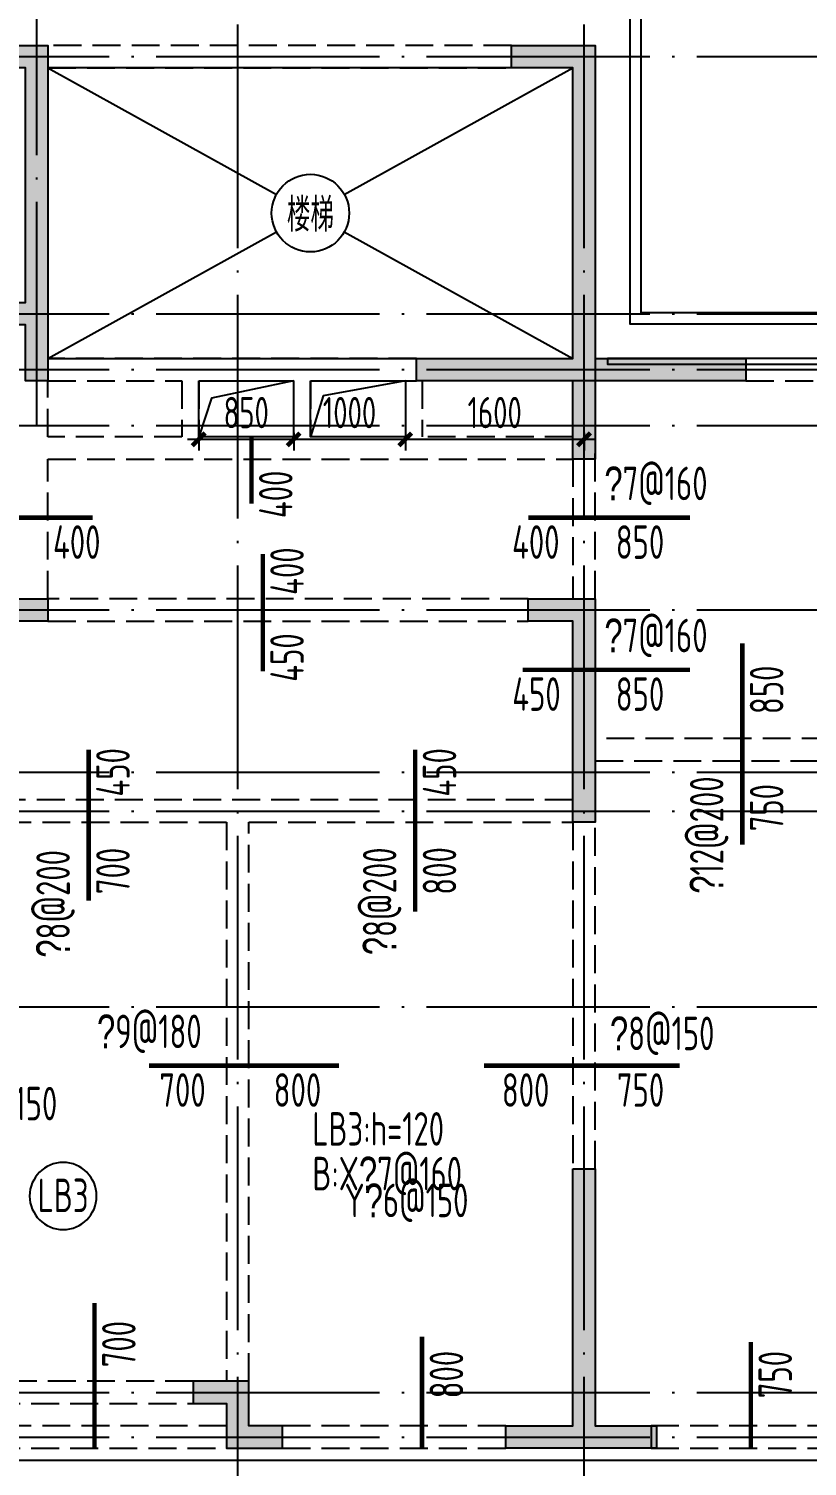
# Model space of a CAD drawing. Extents: x 154268 to 5133249, y -1832900 to 601179.
# Drawn here: x 280619 to 287590, y 517288 to 530149 of the extents above; entities that cross this region are included whole.
import ezdxf
from ezdxf.enums import TextEntityAlignment as Align

# ---------------------------------------------------------------- set-up
doc = ezdxf.new("R2010")
doc.units = 0
doc.header["$LTSCALE"] = 1000
doc.linetypes.add('DASH', pattern=[0.35, 0.25, -0.1])
doc.linetypes.add('DOTE', pattern=[2.42, 2, -0.2, 0.02, -0.2])
for name, color, linetype in [('A-ANNO-AXIS', 94, 'Continuous'), ('A-ANNO-DOTE', 15, 'DOTE'), ('a-pm-6#-wd$0$A-ROOF-建筑屋顶', 4, 'Continuous'), ('DIM', 3, 'Continuous'), ('FLOOR_NUM', 7, 'Continuous'), ('HATCH', 254, 'Continuous'), ('S-BEAM-实线', 4, 'Continuous'), ('S-FLOOR-UP-文字', 7, 'Continuous'), ('S-FLOOR-UP-标注', 3, 'Continuous'), ('S-FLOOR-UP-钢筋', 13, 'Continuous'), ('S-HOLE-洞口', 20, 'Continuous'), ('S-STAIR-实线', 7, 'Continuous'), ('S-WALL-砼墙', 60, 'Continuous')]:
    doc.layers.add(name, color=color, linetype=linetype)
doc.styles.add('TSSD_Dimension', font='tssdeng.shx', dxfattribs={"width": 0.7, "bigfont": 'Hztxt.shx'})
doc.styles.add('TSSD_Label', font='tssdeng.shx', dxfattribs={"width": 0.7, "bigfont": 'hztxt.shx'})
doc.styles.add('TSSD_Num', font='tssdeng.shx', dxfattribs={"width": 0.7, "bigfont": 'Hztxt.shx'})
doc.dimstyles.get("Standard").update_dxf_attribs({"dimtxt": 300, "dimasz": 100, "dimexe": 100, "dimexo": 250, "dimgap": 100, "dimtad": 1, "dimdec": 0, "dimzin": 0, "dimdsep": 46, "dimtxsty": 'TSSD_Dimension', "dimblk": 'ARCHTICK', "dimblk1": 'ARCHTICK', "dimblk2": 'ARCHTICK', "dimcen": 0, "dimdle": 100, "dimclrt": 7, "dimadec": 0, "dimazin": 0, "dimtfac": 1, "dimtdec": 0, "dimtix": 1, "dimtmove": 2, "dimatfit": 3, "dimfxl": 1, "dimtolj": 1, "dimtzin": 0, "dimarcsym": 0})
doc.dimstyles.new('TSSD_100_100$0', dxfattribs={"dimtxt": 280, "dimasz": 80, "dimexe": 100, "dimexo": 250, "dimgap": 100, "dimtad": 1, "dimdec": 0, "dimzin": 0, "dimdsep": 46, "dimtxsty": 'TSSD_Dimension', "dimblk": 'ARCHTICK', "dimcen": 0, "dimdle": 100, "dimclrd": 3, "dimclre": 3, "dimclrt": 7, "dimadec": 0, "dimazin": 0, "dimtfac": 1, "dimtdec": 0, "dimtix": 1, "dimtmove": 2, "dimatfit": 3, "dimldrblk": 'ARCHTICK', "dimfxl": 100, "dimtolj": 1, "dimtzin": 0, "dimarcsym": 0})

# ---------------------------------------------------------------- blocks, each defined once
blk = doc.blocks.new('T4zw1')
at = {"layer": 'A-ANNO-DOTE'}
for p, q in [((1567857, -2343687), (1567857, -2338823)), ((1569657, -2354199), (1569657, -2338823)), ((1572757, -2354199), (1572757, -2338823)), ((1554406, -2340387), (1601542, -2340387)), ((1554406, -2342687), (1596363, -2342687)), ((1554406, -2343187), (1601542, -2343187)), ((1554406, -2343687), (1601542, -2343687)), ((1554406, -2345337), (1601542, -2345337)), ((1554406, -2346787), (1601542, -2346787)), ((1554406, -2347137), (1601542, -2347137)), ((1554406, -2348887), (1601542, -2348887)), ((1554406, -2352337), (1601542, -2352337)), ((1554406, -2352737), (1601542, -2352737))]:
    blk.add_line(p, q, dxfattribs=at)
blk = doc.blocks.new('t4swdpm1')
at = {"layer": 'S-BEAM-实线', "linetype": 'DASH'}
for p, q in [((16350, 12550), (12200, 12550)), ((12200, 12350), (16350, 12350)), ((15500, 9750), (12200, 9750)), ((21900, 9750), (18450, 9750)), ((12200, 9550), (13400, 9550)), ((12200, 9050), (12200, 9550)), ((13400, 9550), (13400, 9050)), ((13550, 9550), (14400, 9550)), ((13550, 9550), (13550, 9050)), ((14400, 9550), (14400, 9050)), ((14550, 9550), (15500, 9550)), ((14550, 9550), (14550, 9050)), ((15400, 9550), (15400, 9050)), ((15550, 9550), (15550, 9050)), ((18450, 9550), (21900, 9550)), ((13400, 9050), (12200, 9050)), ((14400, 9050), (13550, 9050)), ((15400, 9050), (14550, 9050)), ((16900, 9050), (15550, 9050)), ((17100, 7600), (17100, 8950)), ((12200, 8850), (16900, 8850)), ((12200, 7600), (12200, 8850)), ((16900, 8850), (16900, 7600)), ((16500, 7600), (12200, 7600)), ((12200, 7400), (16500, 7400)), ((22700, 6350), (17100, 6350)), ((17100, 6150), (19900, 6150)), ((16900, 5800), (11800, 5800)), ((11800, 5600), (13800, 5600)), ((13800, 5600), (13800, 600)), ((14000, 5600), (16900, 5600)), ((14000, 600), (14000, 5600)), ((16900, 5600), (16900, 2500)), ((17100, 2500), (17100, 5600)), ((13500, 600), (11700, 600)), ((11700, 400), (13500, 400)), ((13800, 200), (11300, 200)), ((16300, 200), (14300, 200)), ((19600, 200), (17600, 200)), ((6800, 0), (13800, 0)), ((14300, 0), (16300, 0)), ((17600, 0), (19600, 0))]:
    blk.add_line(p, q, dxfattribs=at)
at = {"layer": 'S-WALL-砼墙'}
for points in [[(11400, 12550), (12200, 12550), (12200, 9550), (12000, 9550), (12000, 10050), (11500, 10050), (11500, 10250), (12000, 10250), (12000, 12350), (11400, 12350)], [(16350, 12350), (16350, 12550), (17100, 12550), (17100, 9750), (18450, 9750), (18450, 9550), (17100, 9550), (17100, 8850), (16900, 8850), (16900, 9550), (15500, 9550), (15500, 9750), (16900, 9750), (16900, 12350)], [(8800, 7400), (8800, 7600), (12200, 7600), (12200, 7400), (10400, 7400), (10400, 7050), (10200, 7050), (10200, 7400)], [(16500, 7400), (16500, 7600), (17100, 7600), (17100, 5600), (16900, 5600), (16900, 7400)], [(16900, 2500), (17100, 2500), (17100, 200), (17600, 200), (17600, 0), (16300, 0), (16300, 200), (16900, 200)], [(14300, 0), (14300, 200), (14000, 200), (14000, 600), (13500, 600), (13500, 400), (13800, 400), (13800, 0)]]:
    blk.add_lwpolyline(points, close=True, dxfattribs=at)
blk = doc.blocks.new('*D9563')
at = {"layer": 'Defpoints', "color": 0, "transparency": 16777216}
for p in [(12518, 1200), (12818, 1200), (12518, 500)]:
    blk.add_point(p, dxfattribs=at)
at = {"layer": 'S-FLOOR-UP-标注', "color": 3, "transparency": 16777216, "insert": (12735, 832), "char_height": 300, "attachment_point": 5, "rotation": 90, "style": 'TSSD_Dimension'}
blk.add_mtext('\\A1;700', dxfattribs=at)
blk = doc.blocks.new('_None')
blk = doc.blocks.new('*D9564')
at = {"layer": 'Defpoints', "color": 0, "transparency": 16777216}
for p in [(15450, 900), (15750, 900), (15450, 100)]:
    blk.add_point(p, dxfattribs=at)
at = {"layer": 'S-FLOOR-UP-标注', "color": 3, "transparency": 16777216, "insert": (15668, 559), "char_height": 300, "attachment_point": 5, "rotation": 90, "style": 'TSSD_Dimension'}
blk.add_mtext('\\A1;800', dxfattribs=at)
blk = doc.blocks.new('*D9565')
at = {"layer": 'Defpoints', "color": 0, "transparency": 16777216}
for p in [(18394, 850), (18694, 850), (18394, 100)]:
    blk.add_point(p, dxfattribs=at)
at = {"layer": 'S-FLOOR-UP-标注', "color": 3, "transparency": 16777216, "insert": (18612, 559), "char_height": 300, "attachment_point": 5, "rotation": 90, "style": 'TSSD_Dimension'}
blk.add_mtext('\\A1;750', dxfattribs=at)
blk = doc.blocks.new('*D9588')
at = {"layer": 'Defpoints', "color": 0, "transparency": 16777216}
for p in [(17006, 3322), (17756, 3322), (17756, 3022)]:
    blk.add_point(p, dxfattribs=at)
at = {"layer": 'S-FLOOR-UP-标注', "color": 3, "transparency": 16777216, "insert": (17406, 3105), "char_height": 300, "attachment_point": 5, "style": 'TSSD_Dimension'}
blk.add_mtext('\\A1;750', dxfattribs=at)
blk = doc.blocks.new('*D9589')
at = {"layer": 'Defpoints', "color": 0, "transparency": 16777216}
for p in [(16006, 3322), (16806, 3322), (16806, 3022)]:
    blk.add_point(p, dxfattribs=at)
at = {"layer": 'S-FLOOR-UP-标注', "color": 3, "transparency": 16777216, "insert": (16377, 3105), "char_height": 300, "attachment_point": 5, "style": 'TSSD_Dimension'}
blk.add_mtext('\\A1;800', dxfattribs=at)
blk = doc.blocks.new('*D9590')
at = {"layer": 'Defpoints', "color": 0, "transparency": 16777216}
for p in [(13006, 3322), (13706, 3322), (13006, 3022)]:
    blk.add_point(p, dxfattribs=at)
at = {"layer": 'S-FLOOR-UP-标注', "color": 3, "transparency": 16777216, "insert": (13305, 3105), "char_height": 300, "attachment_point": 5, "style": 'TSSD_Dimension'}
blk.add_mtext('\\A1;700', dxfattribs=at)
blk = doc.blocks.new('*D9591')
at = {"layer": 'Defpoints', "color": 0, "transparency": 16777216}
for p in [(13906, 3322), (14706, 3322), (13906, 3022)]:
    blk.add_point(p, dxfattribs=at)
at = {"layer": 'S-FLOOR-UP-标注', "color": 3, "transparency": 16777216, "insert": (14334, 3105), "char_height": 300, "attachment_point": 5, "style": 'TSSD_Dimension'}
blk.add_mtext('\\A1;800', dxfattribs=at)
blk = doc.blocks.new('*D9592')
at = {"layer": 'Defpoints', "color": 0, "transparency": 16777216}
for p in [(12465, 6150), (12465, 5700), (12765, 5700)]:
    blk.add_point(p, dxfattribs=at)
at = {"layer": 'S-FLOOR-UP-标注', "color": 3, "transparency": 16777216, "insert": (12682, 5947), "char_height": 300, "attachment_point": 5, "rotation": 90, "style": 'TSSD_Dimension'}
blk.add_mtext('\\A1;450', dxfattribs=at)
blk = doc.blocks.new('*D9593')
at = {"layer": 'Defpoints', "color": 0, "transparency": 16777216}
for p in [(12465, 5500), (12465, 4800), (12765, 4800)]:
    blk.add_point(p, dxfattribs=at)
at = {"layer": 'S-FLOOR-UP-标注', "color": 3, "transparency": 16777216, "insert": (12682, 5065), "char_height": 300, "attachment_point": 5, "rotation": 90, "style": 'TSSD_Dimension'}
blk.add_mtext('\\A1;700', dxfattribs=at)
blk = doc.blocks.new('*D9594')
at = {"layer": 'Defpoints', "color": 0, "transparency": 16777216}
for p in [(15388, 6150), (15388, 5700), (15688, 5700)]:
    blk.add_point(p, dxfattribs=at)
at = {"layer": 'S-FLOOR-UP-标注', "color": 3, "transparency": 16777216, "insert": (15606, 5947), "char_height": 300, "attachment_point": 5, "rotation": 90, "style": 'TSSD_Dimension'}
blk.add_mtext('\\A1;450', dxfattribs=at)
blk = doc.blocks.new('*D9595')
at = {"layer": 'Defpoints', "color": 0, "transparency": 16777216}
for p in [(15388, 5500), (15388, 4700), (15688, 4700)]:
    blk.add_point(p, dxfattribs=at)
at = {"layer": 'S-FLOOR-UP-标注', "color": 3, "transparency": 16777216, "insert": (15606, 5065), "char_height": 300, "attachment_point": 5, "rotation": 90, "style": 'TSSD_Dimension'}
blk.add_mtext('\\A1;800', dxfattribs=at)
blk = doc.blocks.new('*D9599')
at = {"layer": 'Defpoints', "color": 0, "transparency": 16777216}
for p in [(18317, 6050), (18617, 6050), (18317, 5300)]:
    blk.add_point(p, dxfattribs=at)
at = {"layer": 'S-FLOOR-UP-标注', "color": 3, "transparency": 16777216, "insert": (18535, 5631), "char_height": 300, "attachment_point": 5, "rotation": 90, "style": 'TSSD_Dimension'}
blk.add_mtext('\\A1;750', dxfattribs=at)
blk = doc.blocks.new('*D9600')
at = {"layer": 'Defpoints', "color": 0, "transparency": 16777216}
for p in [(18317, 7100), (18617, 7100), (18317, 6250)]:
    blk.add_point(p, dxfattribs=at)
at = {"layer": 'S-FLOOR-UP-标注', "color": 3, "transparency": 16777216, "insert": (18535, 6685), "char_height": 300, "attachment_point": 5, "rotation": 90, "style": 'TSSD_Dimension'}
blk.add_mtext('\\A1;850', dxfattribs=at)
blk = doc.blocks.new('*D9607')
at = {"layer": 'Defpoints', "color": 0, "transparency": 16777216}
for p in [(17000, 8225), (17850, 8225), (17850, 7925)]:
    blk.add_point(p, dxfattribs=at)
at = {"layer": 'S-FLOOR-UP-标注', "color": 3, "transparency": 16777216, "insert": (17401, 8007), "char_height": 300, "attachment_point": 5, "style": 'TSSD_Dimension'}
blk.add_mtext('\\A1;850', dxfattribs=at)
blk = doc.blocks.new('*D9612')
at = {"layer": 'Defpoints', "color": 0, "transparency": 16777216}
for p in [(17000, 6864), (17850, 6864), (17850, 6564)]:
    blk.add_point(p, dxfattribs=at)
at = {"layer": 'S-FLOOR-UP-标注', "color": 3, "transparency": 16777216, "insert": (17401, 6647), "char_height": 300, "attachment_point": 5, "style": 'TSSD_Dimension'}
blk.add_mtext('\\A1;850', dxfattribs=at)
blk = doc.blocks.new('*D9613')
at = {"layer": 'Defpoints', "color": 0, "transparency": 16777216}
for p in [(16350, 6864), (16800, 6864), (16800, 6564)]:
    blk.add_point(p, dxfattribs=at)
at = {"layer": 'S-FLOOR-UP-标注', "color": 3, "transparency": 16777216, "insert": (16474, 6647), "char_height": 300, "attachment_point": 5, "style": 'TSSD_Dimension'}
blk.add_mtext('\\A1;450', dxfattribs=at)
blk = doc.blocks.new('*D9645')
at = {"layer": 'Defpoints', "color": 0, "transparency": 16777216}
for p in [(14023, 7900), (14323, 7900), (14023, 7500)]:
    blk.add_point(p, dxfattribs=at)
at = {"layer": 'S-FLOOR-UP-标注', "color": 3, "transparency": 16777216, "insert": (14241, 7747), "char_height": 300, "attachment_point": 5, "rotation": 90, "style": 'TSSD_Dimension'}
blk.add_mtext('\\A1;400', dxfattribs=at)
blk = doc.blocks.new('*D9646')
at = {"layer": 'Defpoints', "color": 0, "transparency": 16777216}
for p in [(14023, 7300), (14323, 7300), (14023, 6850)]:
    blk.add_point(p, dxfattribs=at)
at = {"layer": 'S-FLOOR-UP-标注', "color": 3, "transparency": 16777216, "insert": (14241, 6974), "char_height": 300, "attachment_point": 5, "rotation": 90, "style": 'TSSD_Dimension'}
blk.add_mtext('\\A1;450', dxfattribs=at)
blk = doc.blocks.new('*D9647')
at = {"layer": 'Defpoints', "color": 0, "transparency": 16777216}
for p in [(16400, 8225), (16800, 8225), (16800, 7925)]:
    blk.add_point(p, dxfattribs=at)
at = {"layer": 'S-FLOOR-UP-标注', "color": 3, "transparency": 16777216, "insert": (16468, 8007), "char_height": 300, "attachment_point": 5, "style": 'TSSD_Dimension'}
blk.add_mtext('\\A1;400', dxfattribs=at)
blk = doc.blocks.new('*D9649')
at = {"layer": 'Defpoints', "color": 0, "transparency": 16777216}
for p in [(12100, 8225), (12500, 8225), (12500, 7925)]:
    blk.add_point(p, dxfattribs=at)
at = {"layer": 'S-FLOOR-UP-标注', "color": 3, "transparency": 16777216, "insert": (12358, 8007), "char_height": 300, "attachment_point": 5, "style": 'TSSD_Dimension'}
blk.add_mtext('\\A1;400', dxfattribs=at)
blk = doc.blocks.new('*D9650')
at = {"layer": 'Defpoints', "color": 0, "transparency": 16777216}
for p in [(13922, 8750), (13922, 8350), (14222, 8350)]:
    blk.add_point(p, dxfattribs=at)
at = {"layer": 'S-FLOOR-UP-标注', "color": 3, "transparency": 16777216, "insert": (14140, 8434), "char_height": 300, "attachment_point": 5, "rotation": 90, "style": 'TSSD_Dimension'}
blk.add_mtext('\\A1;400', dxfattribs=at)
blk = doc.blocks.new('ts_boardnum_c600x300')
at = {"color": 0, "linetype": 'ByBlock', "lineweight": -2}
blk.add_circle((0, 0), 300, dxfattribs=at)
at = {"color": 0, "linetype": 'ByBlock', "lineweight": -2, "style": 'TSSD_Num', "width": 0.7}
blk.add_attdef('A', text='', height=300, dxfattribs=at).set_placement((0, 0), align=Align.MIDDLE_CENTER)
blk = doc.blocks.new('_ArchTick')
at = {"color": 0, "linetype": 'ByBlock', "const_width": 0.5}
blk.add_lwpolyline([(-0.71, -0.71), (0.71, 0.71)], dxfattribs=at)
blk = doc.blocks.new('*D4747')
at = {"layer": 'Defpoints', "color": 0, "transparency": 16777216}
for p in [(283991, 526784), (285591, 526784), (283991, 526475)]:
    blk.add_point(p, dxfattribs=at)
at = {"layer": 'DIM', "color": 3, "lineweight": -2, "transparency": 16777216}
for p, q in [((283991, 526534), (283991, 526375)), ((285591, 526534), (285591, 526375)), ((285691, 526475), (283891, 526475))]:
    blk.add_line(p, q, dxfattribs=at)
at = {"layer": 'DIM', "color": 3, "lineweight": -2, "transparency": 16777216, "xscale": 80, "yscale": 80, "zscale": 80, "rotation": 180}
blk.add_blockref('_ArchTick', (283991, 526475), dxfattribs=at)
at = {"layer": 'DIM', "color": 3, "lineweight": -2, "transparency": 16777216, "xscale": 80, "yscale": 80, "zscale": 80}
blk.add_blockref('_ArchTick', (285591, 526475), dxfattribs=at)
at = {"layer": 'DIM', "color": 7, "transparency": 16777216, "insert": (284791, 526715), "char_height": 280, "attachment_point": 5, "style": 'TSSD_Dimension'}
blk.add_mtext('\\A1;1600', dxfattribs=at)
blk = doc.blocks.new('*D4748')
at = {"layer": 'Defpoints', "color": 0, "transparency": 16777216}
for p in [(282991, 526784), (283991, 526784), (282991, 526475)]:
    blk.add_point(p, dxfattribs=at)
at = {"layer": 'DIM', "color": 3, "lineweight": -2, "transparency": 16777216}
for p, q in [((282991, 526534), (282991, 526375)), ((283991, 526534), (283991, 526375)), ((284091, 526475), (282891, 526475))]:
    blk.add_line(p, q, dxfattribs=at)
at = {"layer": 'DIM', "color": 3, "lineweight": -2, "transparency": 16777216, "xscale": 80, "yscale": 80, "zscale": 80, "rotation": 180}
blk.add_blockref('_ArchTick', (282991, 526475), dxfattribs=at)
at = {"layer": 'DIM', "color": 3, "lineweight": -2, "transparency": 16777216, "xscale": 80, "yscale": 80, "zscale": 80}
blk.add_blockref('_ArchTick', (283991, 526475), dxfattribs=at)
at = {"layer": 'DIM', "color": 7, "transparency": 16777216, "insert": (283491, 526715), "char_height": 280, "attachment_point": 5, "style": 'TSSD_Dimension'}
blk.add_mtext('\\A1;1000', dxfattribs=at)
blk = doc.blocks.new('*D4749')
at = {"layer": 'Defpoints', "color": 0, "transparency": 16777216}
for p in [(282141, 526784), (282991, 526784), (282141, 526475)]:
    blk.add_point(p, dxfattribs=at)
at = {"layer": 'DIM', "color": 3, "lineweight": -2, "transparency": 16777216}
for p, q in [((282141, 526534), (282141, 526375)), ((282991, 526534), (282991, 526375)), ((283091, 526475), (282041, 526475))]:
    blk.add_line(p, q, dxfattribs=at)
at = {"layer": 'DIM', "color": 3, "lineweight": -2, "transparency": 16777216, "xscale": 80, "yscale": 80, "zscale": 80, "rotation": 180}
blk.add_blockref('_ArchTick', (282141, 526475), dxfattribs=at)
at = {"layer": 'DIM', "color": 3, "lineweight": -2, "transparency": 16777216, "xscale": 80, "yscale": 80, "zscale": 80}
blk.add_blockref('_ArchTick', (282991, 526475), dxfattribs=at)
at = {"layer": 'DIM', "color": 7, "transparency": 16777216, "insert": (282566, 526715), "char_height": 280, "attachment_point": 5, "style": 'TSSD_Dimension'}
blk.add_mtext('\\A1;850', dxfattribs=at)
blk = doc.blocks.new('7-4q-wda')
at = {"layer": 'S-WALL-砼墙'}
for points in [[(5200, 3500), (6000, 3500), (6000, 500), (5800, 500), (5800, 1000), (5300, 1000), (5300, 1200), (5800, 1200), (5800, 3300), (5200, 3300)], [(10900, 500), (9300, 500), (9300, 700), (10700, 700), (10700, 3300), (10150, 3300), (10150, 3500), (10900, 3500)], [(2600, -1650), (2600, -1450), (6000, -1450), (6000, -1650), (4200, -1650), (4200, -2000), (4000, -2000), (4000, -1650)], [(10300, -1650), (10300, -1450), (10900, -1450), (10900, -3450), (10700, -3450), (10700, -1650)], [(10700, -6550), (10900, -6550), (10900, -8850), (11450, -8850), (11450, -9050), (10100, -9050), (10100, -8850), (10700, -8850)], [(8100, -9050), (8100, -8850), (7800, -8850), (7800, -8450), (7300, -8450), (7300, -8650), (7600, -8650), (7600, -9050)]]:
    blk.add_lwpolyline(points, close=True, dxfattribs=at)
blk = doc.blocks.new('T4wdbj1')
at = {"layer": 'S-FLOOR-UP-钢筋', "color": 1, "const_width": 40}
for points in [[(13922.4, 8350.1), (13922.4, 8950)], [(12499.9, 8225), (11200, 8225)], [(17849.9, 8225), (16400, 8225)], [(14023.4, 7899.9), (14023.4, 6850.1)], [(18316.8, 7099.9), (18316.8, 5300.1)], [(17849.9, 6864.4), (16350.1, 6864.4)], [(12464.6, 4800.1), (12464.6, 6149.9)], [(15388.4, 4700.1), (15388.4, 6149.9)], [(13005.8, 3322.4), (14705.6, 3322.4)], [(17755.6, 3322.4), (16005.8, 3322.4)], [(12517.6, 1199.9), (12517.6, -100)], [(15449.7, 899.9), (15449.7, -100)], [(18393.8, 849.9), (18393.8, -100)]]:
    blk.add_lwpolyline(points, dxfattribs=at)
at = {"layer": 'FLOOR_NUM'}
ref = blk.add_blockref('ts_boardnum_c600x300', (12236.2, 2156.8), dxfattribs=dict(at, xscale=-1))
ref.add_attrib('LB2', 'LB3', dxfattribs={"height": 300, "style": 'TSSD_Num', "width": 0.7}).set_placement((12236.2, 2162.8), align=Align.MIDDLE_CENTER)
at = {"layer": 'S-FLOOR-UP-文字', "color": 7, "style": 'TSSD_Label', "width": 0.7}
for s, p in [('\ue53a7@160', (17082.1, 8291.9)), ('\ue53a7@160', (17082.1, 6931.3)), ('\ue53a9@180', (12539.5, 3389.3)), ('\ue53a8@150', (17131.9, 3371.4)), ('\ue53a8@150', (11248.1, 2743.7))]:
    blk.add_text(s, height=300, dxfattribs=at).set_placement(p, align=Align.BOTTOM_LEFT)
for s, p in [('\ue53a12@200', (18238.5, 4861.3)), ('\ue53a8@200', (12386.3, 4288.7)), ('\ue53a8@200', (15310.1, 4311.3))]:
    blk.add_text(s, height=300, rotation=90, dxfattribs=at).set_placement(p, align=Align.BOTTOM_LEFT)
at = {"layer": 'S-FLOOR-UP-文字', "style": 'TSSD_Label', "width": 0.7}
for s, p in [('LB3:h=120', (14467.6, 2607.6)), ('B:X\ue53a7@160', (14467.6, 2207.6))]:
    blk.add_text(s, height=300, dxfattribs=at).set_placement(p)
blk.add_text('Y\ue53a6@150', height=300, dxfattribs=at).set_placement((14755.5, 1877.4), align=Align.BOTTOM_LEFT)
at = {"layer": 'S-FLOOR-UP-标注'}
for base, p1, p2, angle, picture, middle in [((14222.4, 8350.1), (13922.4, 8750), (13922.4, 8350.1), 90, '*D9650', (14140.2, 8434)), ((12500, 7925), (12100, 8225), (12500, 8225), 180, '*D9649', (12358.4, 8007.2)), ((16800, 7925), (16400, 8225), (16800, 8225), 180, '*D9647', (16468.4, 8007.2)), ((17849.9, 7925), (17000, 8225), (17849.9, 8225), 180, '*D9607', (17400.6, 8007.2)), ((14323.4, 7899.9), (14023.4, 7500), (14023.4, 7899.9), 270, '*D9645', (14241.2, 7747.4)), ((14323.4, 7300), (14023.4, 6850.1), (14023.4, 7300), 270, '*D9646', (14241.2, 6974.1)), ((18616.8, 7099.9), (18316.8, 6250), (18316.8, 7099.9), 270, '*D9600', (18534.7, 6684.5)), ((16800, 6564.4), (16350.1, 6864.4), (16800, 6864.4), 180, '*D9613', (16474.1, 6646.6)), ((17849.9, 6564.4), (17000, 6864.4), (17849.9, 6864.4), 180, '*D9612', (17400.6, 6646.6)), ((12764.6, 5700), (12464.6, 6149.9), (12464.6, 5700), 90, '*D9592', (12682.5, 5946.9)), ((15688.4, 5700), (15388.4, 6149.9), (15388.4, 5700), 90, '*D9594', (15606.2, 5946.9)), ((18616.8, 6050), (18316.8, 5300.1), (18316.8, 6050), 270, '*D9599', (18534.7, 5630.8)), ((12764.6, 4800.1), (12464.6, 5500), (12464.6, 4800.1), 90, '*D9593', (12682.5, 5065.5)), ((15688.4, 4700.1), (15388.4, 5500), (15388.4, 4700.1), 90, '*D9595', (15606.2, 5065.5)), ((16805.7, 3022.4), (16005.8, 3322.4), (16805.7, 3322.4), 180, '*D9589', (16377.4, 3104.6)), ((17755.6, 3022.4), (17005.7, 3322.4), (17755.6, 3322.4), 180, '*D9588', (17406.3, 3104.6)), ((12817.6, 1199.9), (12517.6, 500), (12517.6, 1199.9), 270, '*D9563', (12735.4, 832)), ((15749.7, 899.9), (15449.7, 100), (15449.7, 899.9), 270, '*D9564', (15667.5, 559.4)), ((18693.8, 849.9), (18393.8, 100), (18393.8, 849.9), 270, '*D9565', (18611.6, 559.4))]:
    dim = blk.add_linear_dim(base=base, p1=p1, p2=p2, angle=angle, dimstyle='Standard', override={"dimexe": 150, "dimexo": 120, "dimgap": 60, "dimblk1": 'None', "dimblk2": 'None', "dimsah": 1, "dimse1": 1, "dimse2": 1, "dimsd1": 1, "dimsd2": 1, "dimclrd": 256, "dimclre": 256, "dimclrt": 3}, dxfattribs=at)
    dim.commit()
    dim.dimension.update_dxf_attribs({"geometry": picture, "text_midpoint": middle, "dimtype": 128})
for base, p1, p2, picture, middle in [((13005.8, 3022.4), (13705.7, 3322.4), (13005.8, 3322.4), '*D9590', (13305.1, 3104.6)), ((13905.7, 3022.4), (14705.6, 3322.4), (13905.7, 3322.4), '*D9591', (14334, 3104.6))]:
    dim = blk.add_linear_dim(base=base, p1=p1, p2=p2, dimstyle='Standard', override={"dimexe": 150, "dimexo": 120, "dimgap": 60, "dimblk1": 'None', "dimblk2": 'None', "dimsah": 1, "dimse1": 1, "dimse2": 1, "dimsd1": 1, "dimsd2": 1, "dimclrd": 256, "dimclre": 256, "dimclrt": 3}, dxfattribs=at)
    dim.commit()
    dim.dimension.update_dxf_attribs({"geometry": picture, "text_midpoint": middle, "dimtype": 128})

msp = doc.modelspace()

# ---------------------------------------------------------------- hatches: boundary and pattern name
at = {"layer": 'HATCH'}
h = msp.add_hatch(dxfattribs=at)
h.set_pattern_fill('ARMORED', color=256, scale=30, style=0)
h.set_pattern_definition([(50, (-2974177.58, 2458896.48), (215.178055, -18.8256405), [22.5, -247.5]), (355, (-2974177.58, 2458896.48), (-41.6254, 225.65764), [18, -198]), (100.4514, (-2974159.64, 2458894.9), (173.552815, 206.831863), [19.122057, -210.342634]), (46.1842, (-2974177.58, 2458956.48), (320.172315, -49.655704), [33.75, -371.25]), (96.6356, (-2974150.9, 2458952.34), (280.398812, 292.23536), [28.683086, -315.5139]), (351.1842, (-2974177.58, 2458956.48), (280.398584, 292.23558), [27, -297]), (21, (-2974147.58, 2458941.48), (179.072116, -120.785667), [22.5, -247.5]), (326, (-2974147.58, 2458941.48), (72.9946, 217.545014), [18, -198]), (71.4514, (-2974132.65, 2458931.41), (252.066789, 96.759149), [19.122057, -210.342634]), (37.5, (-2974177.576, 2458896.48), (3.6479566, 99.8681561), [0, -195.6, 0, -201, 0, -198.75]), (7.5, (-2974177.58, 2458896.48), (78.9208612, 118.3235136), [0, -114.6, 0, -191.1, 0, -75.75]), (327.5, (-2974244.476, 2458896.48), (160.1467309, -6.7664615), [0, -75, 0, -234, 0, -310.5]), (317.5, (-2974274.48, 2458896.48), (174.955851, 30.0314947), [0, -97.5, 0, -155.4, 0, -220.5]), (45, (-2974177.58, 2458896.48), (-106.066017, 106.066017), [])])
h.paths.add_polyline_path([(294590.8, 517449.3), (294590.8, 517649.3), (294290.8, 517649.3), (294290.8, 518049.3), (293790.8, 518049.3), (293790.8, 517849.3), (294090.8, 517849.3), (294090.8, 517449.3)])
h.paths.add_polyline_path([(297290.8, 519949.3), (297090.8, 519949.3), (297090.8, 517649.3), (296590.8, 517649.3), (296590.8, 517449.3), (297890.8, 517449.3), (297890.8, 517649.3), (297290.8, 517649.3)])
h.paths.add_polyline_path([(297690.8, 524849.3), (297690.8, 525049.3), (297090.8, 525049.3), (297090.8, 523049.3), (297290.8, 523049.3), (297290.8, 524849.3)])
h.paths.add_polyline_path([(297840.8, 529799.3), (297840.8, 529999.3), (297090.8, 529999.3), (297090.8, 527199.3), (295740.8, 527199.3), (295740.8, 526999.3), (297090.8, 526999.3), (297090.8, 526299.3), (297290.8, 526299.3), (297290.8, 526999.3), (298690.8, 526999.3), (298690.8, 527199.3), (297290.8, 527199.3), (297290.8, 529799.3)])
h.paths.add_polyline_path([(302790.8, 529999.3), (301990.8, 529999.3), (301990.8, 526999.3), (302190.8, 526999.3), (302190.8, 527499.3), (302690.8, 527499.3), (302690.8, 527699.3), (302190.8, 527699.3), (302190.8, 529799.3), (302790.8, 529799.3)])
h.paths.add_polyline_path([(306740.8, 529999.3), (305940.8, 529999.3), (305940.8, 529799.3), (306540.8, 529799.3), (306540.8, 527699.3), (306140.8, 527699.3), (306140.8, 527499.3), (306740.8, 527499.3)])
h.paths.add_polyline_path([(305390.8, 524849.3), (305390.8, 525049.3), (301990.8, 525049.3), (301990.8, 524849.3), (303790.8, 524849.3), (303790.8, 524499.3), (303990.8, 524499.3), (303990.8, 524849.3)])
h.paths.add_polyline_path([(299890.8, 517449.3), (299890.8, 517649.3), (300190.8, 517649.3), (300190.8, 518049.3), (300690.8, 518049.3), (300690.8, 517849.3), (300390.8, 517849.3), (300390.8, 517449.3)])
h.paths.add_polyline_path([(302490.8, 517849.3), (302490.8, 518049.3), (302890.8, 518049.3), (302890.8, 519949.3), (303090.8, 519949.3), (303090.8, 517849.3)])
h.paths.add_polyline_path([(305290.8, 517849.3), (305290.8, 518049.3), (304890.8, 518049.3), (304890.8, 519949.3), (304690.8, 519949.3), (304690.8, 517849.3)])
h.paths.add_polyline_path([(302390.8, 523049.3), (302390.8, 523249.3), (303190.8, 523249.3), (303190.8, 523049.3), (303090.8, 523049.3), (303090.8, 522249.3), (302890.8, 522249.3), (302890.8, 523049.3)])
h.paths.add_polyline_path([(305390.8, 523049.3), (305390.8, 523249.3), (304590.8, 523249.3), (304590.8, 523049.3), (304690.8, 523049.3), (304690.8, 522249.3), (304890.8, 522249.3), (304890.8, 523049.3)])
h.paths.add_polyline_path([(307890.8, 517449.3), (307890.8, 517699.3), (307590.8, 517699.3), (307590.8, 518049.3), (307090.8, 518049.3), (307090.8, 517849.3), (307390.8, 517849.3), (307390.8, 517449.3)])
h.paths.add_polyline_path([(310690.8, 519799.3), (310490.8, 519799.3), (310490.8, 517699.3), (309890.8, 517699.3), (309890.8, 517449.3), (311090.8, 517449.3), (311090.8, 517699.3), (310690.8, 517699.3)])
h.paths.add_polyline_path([(310690.8, 525049.3), (308840.8, 525049.3), (308840.8, 524849.3), (310490.8, 524849.3), (310490.8, 523049.3), (310690.8, 523049.3)])
h.paths.add_polyline_path([(308690.8, 529749.3), (308690.8, 529999.3), (307990.8, 529999.3), (307990.8, 526499.3), (309040.8, 526499.3), (309040.8, 526699.3), (308190.8, 526699.3), (308190.8, 529749.3)])
h.paths.add_polyline_path([(311690.8, 529749.3), (311690.8, 529999.3), (310490.8, 529999.3), (310490.8, 529749.3), (310990.8, 529749.3), (310990.8, 528099.3), (311190.8, 528099.3), (311190.8, 529749.3)])
h.paths.add_polyline_path([(314190.8, 529999.3), (313190.8, 529999.3), (313190.8, 529749.3), (313940.8, 529749.3), (313940.8, 526399.3), (314190.8, 526399.3)])
h.paths.add_polyline_path([(314190.8, 523899.3), (313940.8, 523899.3), (313940.8, 523599.3), (312390.8, 523599.3), (312390.8, 523399.3), (314190.8, 523399.3)])
h.paths.add_polyline_path([(314190.8, 521499.3), (313940.8, 521499.3), (313940.8, 517699.3), (313490.8, 517699.3), (313490.8, 517449.3), (314190.8, 517449.3)])
h.paths.add_polyline_path([(291290.8, 520549.3), (291490.8, 520549.3), (291490.8, 518049.3), (291990.8, 518049.3), (291990.8, 517849.3), (290790.8, 517849.3), (290790.8, 518049.3), (291290.8, 518049.3)])
h.paths.add_polyline_path([(290490.8, 526999.3), (290490.8, 527199.3), (292290.8, 527199.3), (292290.8, 526999.3), (291490.8, 526999.3), (291490.8, 523599.3), (291290.8, 523599.3), (291290.8, 526999.3)])
h.paths.add_polyline_path([(288190.8, 517449.3), (288190.8, 517649.3), (288490.8, 517649.3), (288490.8, 518049.3), (288990.8, 518049.3), (288990.8, 517849.3), (288690.8, 517849.3), (288690.8, 517449.3)])
h.paths.add_polyline_path([(285490.8, 519949.3), (285690.8, 519949.3), (285690.8, 517649.3), (286190.8, 517649.3), (286190.8, 517449.3), (284890.8, 517449.3), (284890.8, 517649.3), (285490.8, 517649.3)])
h.paths.add_polyline_path([(285090.8, 524849.3), (285090.8, 525049.3), (285690.8, 525049.3), (285690.8, 523049.3), (285490.8, 523049.3), (285490.8, 524849.3)])
h.paths.add_polyline_path([(284940.8, 529799.3), (284940.8, 529999.3), (285690.8, 529999.3), (285690.8, 527199.3), (287040.8, 527199.3), (287040.8, 526999.3), (285690.8, 526999.3), (285690.8, 526299.3), (285490.8, 526299.3), (285490.8, 526999.3), (284090.8, 526999.3), (284090.8, 527199.3), (285490.8, 527199.3), (285490.8, 529799.3)])
h.paths.add_polyline_path([(279990.8, 529999.3), (280790.8, 529999.3), (280790.8, 526999.3), (280590.8, 526999.3), (280590.8, 527499.3), (280090.8, 527499.3), (280090.8, 527699.3), (280590.8, 527699.3), (280590.8, 529799.3), (279990.8, 529799.3)])
h.paths.add_polyline_path([(276040.8, 529999.3), (276840.8, 529999.3), (276840.8, 529799.3), (276240.8, 529799.3), (276240.8, 527699.3), (276640.8, 527699.3), (276640.8, 527499.3), (276040.8, 527499.3)])
h.paths.add_polyline_path([(277390.8, 524849.3), (277390.8, 525049.3), (280790.8, 525049.3), (280790.8, 524849.3), (278990.8, 524849.3), (278990.8, 524499.3), (278790.8, 524499.3), (278790.8, 524849.3)])
h.paths.add_polyline_path([(282890.8, 517449.3), (282890.8, 517649.3), (282590.8, 517649.3), (282590.8, 518049.3), (282090.8, 518049.3), (282090.8, 517849.3), (282390.8, 517849.3), (282390.8, 517449.3)])
h.paths.add_polyline_path([(280290.8, 517849.3), (280290.8, 518049.3), (279890.8, 518049.3), (279890.8, 519949.3), (279690.8, 519949.3), (279690.8, 517849.3)])
h.paths.add_polyline_path([(277490.8, 517849.3), (277490.8, 518049.3), (277890.8, 518049.3), (277890.8, 519949.3), (278090.8, 519949.3), (278090.8, 517849.3)])
h.paths.add_polyline_path([(280390.8, 523049.3), (280390.8, 523249.3), (279590.8, 523249.3), (279590.8, 523049.3), (279690.8, 523049.3), (279690.8, 522249.3), (279890.8, 522249.3), (279890.8, 523049.3)])
h.paths.add_polyline_path([(277390.8, 523049.3), (277390.8, 523249.3), (278190.8, 523249.3), (278190.8, 523049.3), (278090.8, 523049.3), (278090.8, 522249.3), (277890.8, 522249.3), (277890.8, 523049.3)])
h.paths.add_polyline_path([(274890.8, 517449.3), (274890.8, 517699.3), (275190.8, 517699.3), (275190.8, 518049.3), (275690.8, 518049.3), (275690.8, 517849.3), (275390.8, 517849.3), (275390.8, 517449.3)])
h.paths.add_polyline_path([(272090.8, 519799.3), (272290.8, 519799.3), (272290.8, 517699.3), (272890.8, 517699.3), (272890.8, 517449.3), (271690.8, 517449.3), (271690.8, 517699.3), (272090.8, 517699.3)])
h.paths.add_polyline_path([(272090.8, 525049.3), (273940.8, 525049.3), (273940.8, 524849.3), (272290.8, 524849.3), (272290.8, 523049.3), (272090.8, 523049.3)])
h.paths.add_polyline_path([(274090.8, 529749.3), (274090.8, 529999.3), (274790.8, 529999.3), (274790.8, 526499.3), (273740.8, 526499.3), (273740.8, 526699.3), (274590.8, 526699.3), (274590.8, 529749.3)])
h.paths.add_polyline_path([(271090.8, 529749.3), (271090.8, 529999.3), (272290.8, 529999.3), (272290.8, 529749.3), (271790.8, 529749.3), (271790.8, 528099.3), (271590.8, 528099.3), (271590.8, 529749.3)])
h.paths.add_polyline_path([(268590.8, 529999.3), (269590.8, 529999.3), (269590.8, 529749.3), (268840.8, 529749.3), (268840.8, 526399.3), (268590.8, 526399.3)])
h.paths.add_polyline_path([(268590.8, 523899.3), (268840.8, 523899.3), (268840.8, 523599.3), (270390.8, 523599.3), (270390.8, 523399.3), (268590.8, 523399.3)])
h.paths.add_polyline_path([(268590.8, 521499.3), (268840.8, 521499.3), (268840.8, 517699.3), (269290.8, 517699.3), (269290.8, 517449.3), (268590.8, 517449.3)])
h = msp.add_hatch(color=253, dxfattribs=at)
h.paths.add_polyline_path([(294590.8, 517449.3), (294590.8, 517649.3), (294290.8, 517649.3), (294290.8, 518049.3), (293790.8, 518049.3), (293790.8, 517849.3), (294090.8, 517849.3), (294090.8, 517449.3)])
h.paths.add_polyline_path([(297290.8, 519949.3), (297090.8, 519949.3), (297090.8, 517649.3), (296540.8, 517649.3), (296540.8, 517449.3), (297890.8, 517449.3), (297890.8, 517649.3), (297290.8, 517649.3)])
h.paths.add_polyline_path([(297690.8, 524849.3), (297690.8, 525049.3), (297090.8, 525049.3), (297090.8, 523049.3), (297290.8, 523049.3), (297290.8, 524849.3)])
h.paths.add_polyline_path([(297090.8, 526999.3), (298690.8, 526999.3), (298690.8, 527199.3), (297290.8, 527199.3), (297290.8, 529799.3), (297840.8, 529799.3), (297840.8, 529999.3), (297090.8, 529999.3)])
h.paths.add_polyline_path([(302790.8, 529999.3), (301990.8, 529999.3), (301990.8, 526999.3), (302190.8, 526999.3), (302190.8, 527499.3), (302690.8, 527499.3), (302690.8, 527699.3), (302190.8, 527699.3), (302190.8, 529799.3), (302790.8, 529799.3)])
h.paths.add_polyline_path([(306740.8, 529999.3), (305940.8, 529999.3), (305940.8, 529799.3), (306540.8, 529799.3), (306540.8, 527699.3), (306140.8, 527699.3), (306140.8, 527499.3), (306740.8, 527499.3)])
h.paths.add_polyline_path([(305390.8, 524849.3), (305390.8, 525049.3), (301990.8, 525049.3), (301990.8, 524849.3), (303790.8, 524849.3), (303790.8, 524499.3), (303990.8, 524499.3), (303990.8, 524849.3)])
h.paths.add_polyline_path([(299890.8, 517449.3), (299890.8, 517649.3), (300190.8, 517649.3), (300190.8, 518049.3), (300690.8, 518049.3), (300690.8, 517849.3), (300390.8, 517849.3), (300390.8, 517449.3)])
h.paths.add_polyline_path([(302490.8, 517849.3), (302490.8, 518049.3), (302890.8, 518049.3), (302890.8, 519949.3), (303090.8, 519949.3), (303090.8, 517849.3)])
h.paths.add_polyline_path([(305290.8, 517849.3), (305290.8, 518049.3), (304890.8, 518049.3), (304890.8, 519949.3), (304690.8, 519949.3), (304690.8, 517849.3)])
h.paths.add_polyline_path([(302390.8, 523049.3), (302390.8, 523249.3), (303190.8, 523249.3), (303190.8, 523049.3), (303090.8, 523049.3), (303090.8, 522249.3), (302890.8, 522249.3), (302890.8, 523049.3)])
h.paths.add_polyline_path([(305390.8, 523049.3), (305390.8, 523249.3), (304590.8, 523249.3), (304590.8, 523049.3), (304690.8, 523049.3), (304690.8, 522249.3), (304890.8, 522249.3), (304890.8, 523049.3)])
h.paths.add_polyline_path([(307890.8, 517449.3), (307890.8, 517699.3), (307590.8, 517699.3), (307590.8, 518049.3), (307090.8, 518049.3), (307090.8, 517849.3), (307390.8, 517849.3), (307390.8, 517449.3)])
h.paths.add_polyline_path([(310690.8, 519799.3), (310490.8, 519799.3), (310490.8, 517699.3), (309890.8, 517699.3), (309890.8, 517449.3), (311090.8, 517449.3), (311090.8, 517699.3), (310690.8, 517699.3)])
h.paths.add_polyline_path([(310690.8, 525049.3), (308840.8, 525049.3), (308840.8, 524849.3), (310490.8, 524849.3), (310490.8, 523049.3), (310690.8, 523049.3)])
h.paths.add_polyline_path([(308690.8, 529749.3), (308690.8, 529999.3), (307990.8, 529999.3), (307990.8, 526499.3), (309040.8, 526499.3), (309040.8, 526699.3), (308190.8, 526699.3), (308190.8, 529749.3)])
h.paths.add_polyline_path([(311690.8, 529749.3), (311690.8, 529999.3), (310490.8, 529999.3), (310490.8, 529749.3), (310990.8, 529749.3), (310990.8, 528099.3), (311190.8, 528099.3), (311190.8, 529749.3)])
h.paths.add_polyline_path([(314190.8, 529999.3), (313190.8, 529999.3), (313190.8, 529749.3), (313940.8, 529749.3), (313940.8, 526399.3), (314190.8, 526399.3)])
h.paths.add_polyline_path([(314190.8, 523899.3), (313940.8, 523899.3), (313940.8, 523599.3), (312390.8, 523599.3), (312390.8, 523399.3), (314190.8, 523399.3)])
h.paths.add_polyline_path([(314190.8, 521499.3), (313940.8, 521499.3), (313940.8, 517699.3), (313490.8, 517699.3), (313490.8, 517449.3), (314190.8, 517449.3)])
h.paths.add_polyline_path([(291290.8, 520549.3), (291490.8, 520549.3), (291490.8, 518049.3), (291990.8, 518049.3), (291990.8, 517849.3), (290790.8, 517849.3), (290790.8, 518049.3), (291290.8, 518049.3)])
h.paths.add_polyline_path([(291290.8, 525049.3), (291490.8, 525049.3), (291490.8, 523599.3), (291290.8, 523599.3)])
h.paths.add_polyline_path([(288190.8, 517449.3), (288190.8, 517649.3), (288490.8, 517649.3), (288490.8, 518049.3), (288990.8, 518049.3), (288990.8, 517849.3), (288690.8, 517849.3), (288690.8, 517449.3)])
h.paths.add_polyline_path([(285490.8, 519949.3), (285690.8, 519949.3), (285690.8, 517649.3), (286240.8, 517649.3), (286240.8, 517449.3), (284890.8, 517449.3), (284890.8, 517649.3), (285490.8, 517649.3)])
h.paths.add_polyline_path([(285090.8, 524849.3), (285090.8, 525049.3), (285690.8, 525049.3), (285690.8, 523049.3), (285490.8, 523049.3), (285490.8, 524849.3)])
h.paths.add_polyline_path([(285690.8, 526999.3), (284090.8, 526999.3), (284090.8, 527199.3), (285490.8, 527199.3), (285490.8, 529799.3), (284940.8, 529799.3), (284940.8, 529999.3), (285690.8, 529999.3)])
h.paths.add_polyline_path([(279990.8, 529999.3), (280790.8, 529999.3), (280790.8, 526999.3), (280590.8, 526999.3), (280590.8, 527499.3), (280090.8, 527499.3), (280090.8, 527699.3), (280590.8, 527699.3), (280590.8, 529799.3), (279990.8, 529799.3)])
h.paths.add_polyline_path([(276040.8, 529999.3), (276840.8, 529999.3), (276840.8, 529799.3), (276240.8, 529799.3), (276240.8, 527699.3), (276640.8, 527699.3), (276640.8, 527499.3), (276040.8, 527499.3)])
h.paths.add_polyline_path([(277390.8, 524849.3), (277390.8, 525049.3), (280790.8, 525049.3), (280790.8, 524849.3), (278990.8, 524849.3), (278990.8, 524499.3), (278790.8, 524499.3), (278790.8, 524849.3)])
h.paths.add_polyline_path([(282890.8, 517449.3), (282890.8, 517649.3), (282590.8, 517649.3), (282590.8, 518049.3), (282090.8, 518049.3), (282090.8, 517849.3), (282390.8, 517849.3), (282390.8, 517449.3)])
h.paths.add_polyline_path([(280290.8, 517849.3), (280290.8, 518049.3), (279890.8, 518049.3), (279890.8, 519949.3), (279690.8, 519949.3), (279690.8, 517849.3)])
h.paths.add_polyline_path([(277490.8, 517849.3), (277490.8, 518049.3), (277890.8, 518049.3), (277890.8, 519949.3), (278090.8, 519949.3), (278090.8, 517849.3)])
h.paths.add_polyline_path([(280390.8, 523049.3), (280390.8, 523249.3), (279590.8, 523249.3), (279590.8, 523049.3), (279690.8, 523049.3), (279690.8, 522249.3), (279890.8, 522249.3), (279890.8, 523049.3)])
h.paths.add_polyline_path([(277390.8, 523049.3), (277390.8, 523249.3), (278190.8, 523249.3), (278190.8, 523049.3), (278090.8, 523049.3), (278090.8, 522249.3), (277890.8, 522249.3), (277890.8, 523049.3)])
h.paths.add_polyline_path([(274890.8, 517449.3), (274890.8, 517699.3), (275190.8, 517699.3), (275190.8, 518049.3), (275690.8, 518049.3), (275690.8, 517849.3), (275390.8, 517849.3), (275390.8, 517449.3)])
h.paths.add_polyline_path([(272090.8, 519799.3), (272290.8, 519799.3), (272290.8, 517699.3), (272890.8, 517699.3), (272890.8, 517449.3), (271690.8, 517449.3), (271690.8, 517699.3), (272090.8, 517699.3)])
h.paths.add_polyline_path([(272090.8, 525049.3), (273940.8, 525049.3), (273940.8, 524849.3), (272290.8, 524849.3), (272290.8, 523049.3), (272090.8, 523049.3)])
h.paths.add_polyline_path([(274090.8, 529749.3), (274090.8, 529999.3), (274790.8, 529999.3), (274790.8, 526499.3), (273740.8, 526499.3), (273740.8, 526699.3), (274590.8, 526699.3), (274590.8, 529749.3)])
h.paths.add_polyline_path([(271090.8, 529749.3), (271090.8, 529999.3), (272290.8, 529999.3), (272290.8, 529749.3), (271790.8, 529749.3), (271790.8, 528099.3), (271590.8, 528099.3), (271590.8, 529749.3)])
h.paths.add_polyline_path([(268590.8, 529999.3), (269590.8, 529999.3), (269590.8, 529749.3), (268840.8, 529749.3), (268840.8, 526399.3), (268590.8, 526399.3)])
h.paths.add_polyline_path([(268590.8, 523899.3), (268840.8, 523899.3), (268840.8, 523599.3), (270390.8, 523599.3), (270390.8, 523399.3), (268590.8, 523399.3)])
h.paths.add_polyline_path([(268590.8, 521499.3), (268840.8, 521499.3), (268840.8, 517699.3), (269290.8, 517699.3), (269290.8, 517449.3), (268590.8, 517449.3)])

# ---------------------------------------------------------------- linework, layer by layer
at = {"layer": 'a-pm-6#-wd$0$A-ROOF-建筑屋顶', "linetype": 'DASH'}
msp.add_line((275390.8, 517449.3), (282390.8, 517449.3), dxfattribs=at)
at = {"layer": 'a-pm-6#-wd$0$A-ROOF-建筑屋顶'}
for points in [[(296680.8, 530609.3), (314600.8, 530609.3), (314600.8, 517039.3), (268180.8, 517039.3), (268180.8, 530609.3), (286100.8, 530609.3), (286100.8, 527609.3), (296680.8, 527609.3)], [(296780.8, 530509.3), (314500.8, 530509.3), (314500.8, 517139.3), (268280.8, 517139.3), (268280.8, 530509.3), (286000.8, 530509.3), (286000.8, 527509.3), (296780.8, 527509.3)], [(296983.3, 527199.3), (285800.8, 527199.3), (285800.8, 527149.3), (296983.3, 527149.3)]]:
    msp.add_lwpolyline(points, close=True, dxfattribs=at)
msp.add_lwpolyline([(306850.8, 530109.3), (314300.8, 530109.3), (314300.8, 517339.3), (268480.8, 517339.3), (268480.8, 530109.3), (275930.8, 530109.3)], dxfattribs=at)
at = {"layer": 'S-HOLE-洞口'}
for points in [[(282140.8, 526999.3), (282990.8, 526999.3), (282990.8, 526499.3), (282140.8, 526499.3)], [(283140.8, 526999.3), (283990.8, 526999.3), (283990.8, 526499.3), (283140.8, 526499.3)]]:
    msp.add_lwpolyline(points, close=True, dxfattribs=at)
for points in [[(282990.8, 526999.3), (282255.5, 526843.1), (282140.8, 526499.3)], [(283990.8, 526999.3), (283256.5, 526864.6), (283140.8, 526499.3)]]:
    msp.add_lwpolyline(points, dxfattribs=at)
at = {"layer": 'S-STAIR-实线'}
for p, q in [((280790.8, 529799.3), (282837.1, 528667.3)), ((283444.5, 528667.3), (285490.8, 529799.3)), ((280790.8, 527199.3), (282837.1, 528331.3)), ((283444.5, 528331.3), (285490.8, 527199.3))]:
    msp.add_line(p, q, dxfattribs=at)
msp.add_lwpolyline([(285490.8, 529799.3), (280790.8, 529799.3), (280790.8, 527199.3), (285490.8, 527199.3)], close=True, dxfattribs=at)
at = {"layer": 'S-STAIR-实线', "linetype": 'Continuous'}
msp.add_circle((283140.8, 528499.3), 347.1, dxfattribs=at)

# ---------------------------------------------------------------- block references
at = {"layer": 'A-ANNO-AXIS'}
msp.add_blockref('T4zw1', (-1287165.7, 2870286.2), dxfattribs=at)
at = {"layer": 'FLOOR_NUM'}
msp.add_blockref('T4wdbj1', (268690.8, 517549.3), dxfattribs=at)
at = {"layer": 'S-BEAM-实线'}
msp.add_blockref('t4swdpm1', (268590.8, 517449.3), dxfattribs=at)
at = {"layer": 'S-WALL-砼墙', "color": 3}
msp.add_blockref('7-4q-wda', (274790.8, 526499.3), dxfattribs=at)

# ---------------------------------------------------------------- texts
at = {"layer": 'S-STAIR-实线', "linetype": 'Continuous', "style": 'TSSD_Label', "width": 0.7}
msp.add_text('楼梯', height=300, dxfattribs=at).set_placement((283140.8, 528499.3), align=Align.MIDDLE)

# ---------------------------------------------------------------- dimensions: what is measured, and where the dimension line sits
at = {"layer": 'DIM'}
for base, p1, p2, picture, middle in [((282140.8, 526475.4), (282990.8, 526784.2), (282140.8, 526784.2), '*D4749', (282565.8, 526715.4)), ((282990.8, 526475.4), (283990.8, 526784.2), (282990.8, 526784.2), '*D4748', (283490.8, 526715.4)), ((283990.8, 526475.4), (285590.8, 526784.2), (283990.8, 526784.2), '*D4747', (284790.8, 526715.4))]:
    dim = msp.add_linear_dim(base=base, p1=p1, p2=p2, dimstyle='TSSD_100_100$0', dxfattribs=at)
    dim.commit()
    dim.dimension.update_dxf_attribs({"geometry": picture, "text_midpoint": middle})

doc.saveas('drawing.dxf')
